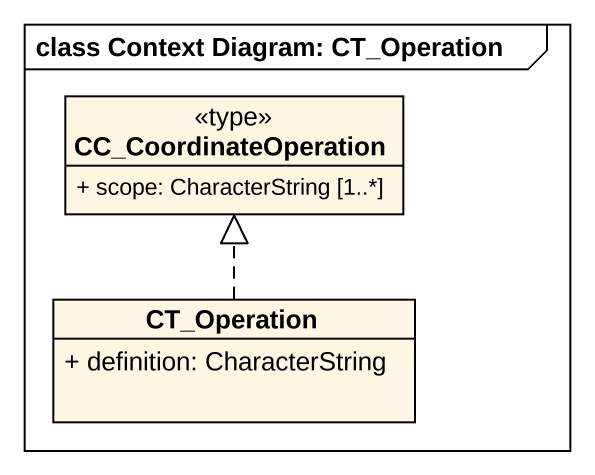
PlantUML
@startuml
mainframe class Context Diagram: CT_Operation
hide circle
hide empty members
skinparam classAttributeIconSize 0
class CC_CoordinateOperation <<type>> {
  + scope: CharacterString [1..*]
}
class CT_Operation {
  + definition: CharacterString
}
CT_Operation .up.|> CC_CoordinateOperation
@enduml
